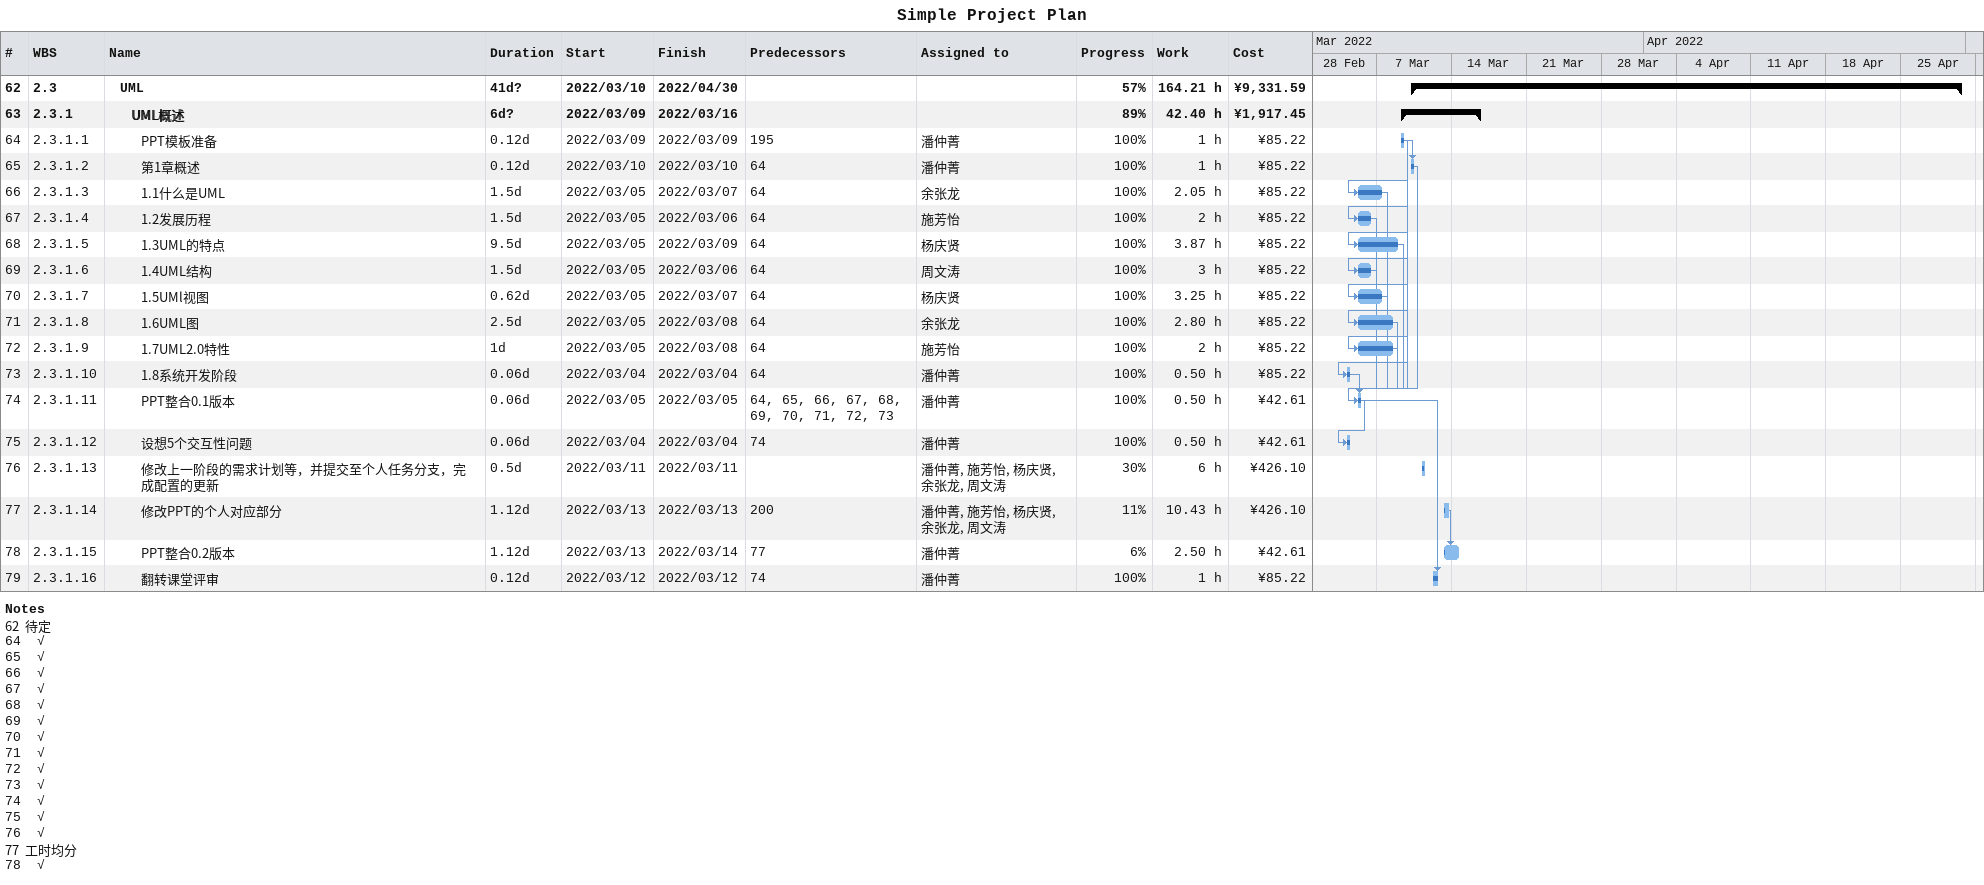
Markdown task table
Simple Project Plan

| ID | WBS | Task | Duration | Start | Finish | Predecessors | Resources | % complete | Work (h) | Cost (¥) |
|---|---|---|---|---|---|---|---|---|---|---|
| 62 | 2.3 | **UML** | 41d? | 2022-03-10 | 2022-04-30 |  |  | 57 | 164.21 | 9331.59 |
| 63 | 2.3.1 | **UML概述** | 6d? | 2022-03-09 | 2022-03-16 |  |  | 89 | 42.40 | 1917.45 |
| 64 | 2.3.1.1 | PPT模板准备 | 0.12d | 2022-03-09 | 2022-03-09 | 195 | 潘仲菁 | 100 | 1 | 85.22 |
| 65 | 2.3.1.2 | 第1章概述 | 0.12d | 2022-03-10 | 2022-03-10 | 64 | 潘仲菁 | 100 | 1 | 85.22 |
| 66 | 2.3.1.3 | 1.1什么是UML | 1.5d | 2022-03-05 | 2022-03-07 | 64 | 余张龙 | 100 | 2.05 | 85.22 |
| 67 | 2.3.1.4 | 1.2发展历程 | 1.5d | 2022-03-05 | 2022-03-06 | 64 | 施芳怡 | 100 | 2 | 85.22 |
| 68 | 2.3.1.5 | 1.3UML的特点 | 9.5d | 2022-03-05 | 2022-03-09 | 64 | 杨庆贤 | 100 | 3.87 | 85.22 |
| 69 | 2.3.1.6 | 1.4UML结构 | 1.5d | 2022-03-05 | 2022-03-06 | 64 | 周文涛 | 100 | 3 | 85.22 |
| 70 | 2.3.1.7 | 1.5UMl视图 | 0.62d | 2022-03-05 | 2022-03-07 | 64 | 杨庆贤 | 100 | 3.25 | 85.22 |
| 71 | 2.3.1.8 | 1.6UML图 | 2.5d | 2022-03-05 | 2022-03-08 | 64 | 余张龙 | 100 | 2.80 | 85.22 |
| 72 | 2.3.1.9 | 1.7UML2.0特性 | 1d | 2022-03-05 | 2022-03-08 | 64 | 施芳怡 | 100 | 2 | 85.22 |
| 73 | 2.3.1.10 | 1.8系统开发阶段 | 0.06d | 2022-03-04 | 2022-03-04 | 64 | 潘仲菁 | 100 | 0.50 | 85.22 |
| 74 | 2.3.1.11 | PPT整合0.1版本 | 0.06d | 2022-03-05 | 2022-03-05 | 64, 65, 66, 67, 68, 69, 70, 71, 72, 73 | 潘仲菁 | 100 | 0.50 | 42.61 |
| 75 | 2.3.1.12 | 设想5个交互性问题 | 0.06d | 2022-03-04 | 2022-03-04 | 74 | 潘仲菁 | 100 | 0.50 | 42.61 |
| 76 | 2.3.1.13 | 修改上一阶段的需求计划等，并提交至个人任务分支，完成配置的更新 | 0.5d | 2022-03-11 | 2022-03-11 |  | 潘仲菁, 施芳怡, 杨庆贤, 余张龙, 周文涛 | 30 | 6 | 426.10 |
| 77 | 2.3.1.14 | 修改PPT的个人对应部分 | 1.12d | 2022-03-13 | 2022-03-13 | 200 | 潘仲菁, 施芳怡, 杨庆贤, 余张龙, 周文涛 | 11 | 10.43 | 426.10 |
| 78 | 2.3.1.15 | PPT整合0.2版本 | 1.12d | 2022-03-13 | 2022-03-14 | 77 | 潘仲菁 | 6 | 2.50 | 42.61 |
| 79 | 2.3.1.16 | 翻转课堂评审 | 0.12d | 2022-03-12 | 2022-03-12 | 74 | 潘仲菁 | 100 | 1 | 85.22 |

Notes
- 62: 待定
- 64: √
- 65: √
- 66: √
- 67: √
- 68: √
- 69: √
- 70: √
- 71: √
- 72: √
- 73: √
- 74: √
- 75: √
- 76: √
- 77: 工时均分
- 78: √
